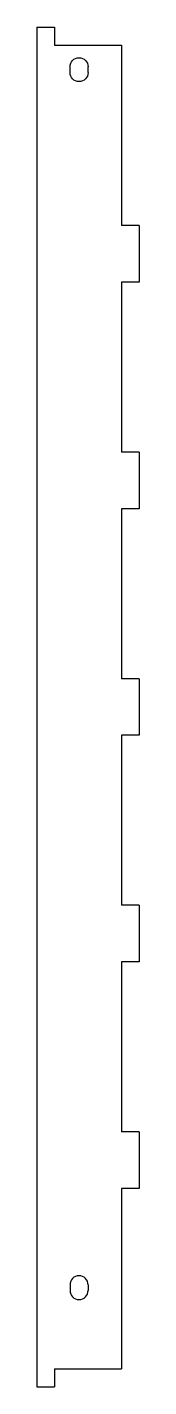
# Model space of a CAD drawing. Extents: x -0.59 to 0.12, y -4.92 to 4.53.
import ezdxf

# ---------------------------------------------------------------- set-up
doc = ezdxf.new("R2010")
doc.units = 0
doc.header["$MEASUREMENT"] = 0
doc.layers.add('VISIBLE', color=7, linetype='CONTINUOUS')

msp = doc.modelspace()

# ---------------------------------------------------------------- linework, layer by layer
at = {"layer": 'VISIBLE'}
for p, q in [((-0.5906, 4.5276, 0.4921), (-0.5906, -4.9213, 0.4921)), ((-0.5906, 4.5276, 0.4921), (-0.4656, 4.5276, 0.4921)), ((-0.4656, 4.5276, 0.4921), (-0.4656, 4.4026, 0.4921)), ((-0.4656, 4.4026, 0.4921), (0, 4.4026, 0.4921)), ((0, 4.4026, 0.4921), (0, 3.1496, 0.4921)), ((-0.3583, 4.2126, 0.4921), (-0.3583, 4.252, 0.4921)), ((-0.2323, 4.2126, 0.4921), (-0.2323, 4.252, 0.4921)), ((0.125, 3.1496, 0.4921), (0, 3.1496, 0.4921)), ((0.125, 3.1496, 0.4921), (0.125, 2.7559, 0.4921)), ((0, 2.7559, 0.4921), (0, 1.5748, 0.4921)), ((0.125, 2.7559, 0.4921), (0, 2.7559, 0.4921)), ((0.125, 1.5748, 0.4921), (0, 1.5748, 0.4921)), ((0.125, 1.5748, 0.4921), (0.125, 1.1811, 0.4921)), ((0, 1.1811, 0.4921), (0, 0, 0.4921)), ((0.125, 1.1811, 0.4921), (0, 1.1811, 0.4921)), ((0.125, 0, 0.4921), (0, 0, 0.4921)), ((0.125, 0, 0.4921), (0.125, -0.3937, 0.4921)), ((0, -0.3937, 0.4921), (0, -1.5748, 0.4921)), ((0.125, -0.3937, 0.4921), (0, -0.3937, 0.4921)), ((0.125, -1.5748, 0.4921), (0, -1.5748, 0.4921)), ((0.125, -1.5748, 0.4921), (0.125, -1.9685, 0.4921)), ((0, -1.9685, 0.4921), (0, -3.1496, 0.4921)), ((0.125, -1.9685, 0.4921), (0, -1.9685, 0.4921)), ((0.125, -3.1496, 0.4921), (0, -3.1496, 0.4921)), ((0.125, -3.1496, 0.4921), (0.125, -3.5433, 0.4921)), ((0, -3.5433, 0.4921), (0, -4.7963, 0.4921)), ((0.125, -3.5433, 0.4921), (0, -3.5433, 0.4921)), ((-0.3583, -4.2126, 0.4921), (-0.3583, -4.252, 0.4921)), ((-0.2323, -4.2126, 0.4921), (-0.2323, -4.252, 0.4921)), ((-0.4656, -4.7963, 0.4921), (-0.4656, -4.9213, 0.4921)), ((-0.4656, -4.7963, 0.4921), (0, -4.7963, 0.4921)), ((-0.5906, -4.9213, 0.4921), (-0.4656, -4.9213, 0.4921))]:
    msp.add_line(p, q, dxfattribs=at)
at = {"layer": 'VISIBLE', "extrusion": (0, -2.77556e-16, -1)}
for centre, start, end in [((0.2953, 4.252, -0.4921), 0, 180), ((0.2953, 4.2126, -0.4921), 180, 0)]:
    msp.add_arc(centre, 0.063, start, end, dxfattribs=at)
at = {"layer": 'VISIBLE'}
for centre, start, end in [((-0.2953, -4.2126, 0.4921), 0, 180), ((-0.2953, -4.252, 0.4921), 180, 0)]:
    msp.add_arc(centre, 0.063, start, end, dxfattribs=at)

doc.saveas('drawing.dxf')
